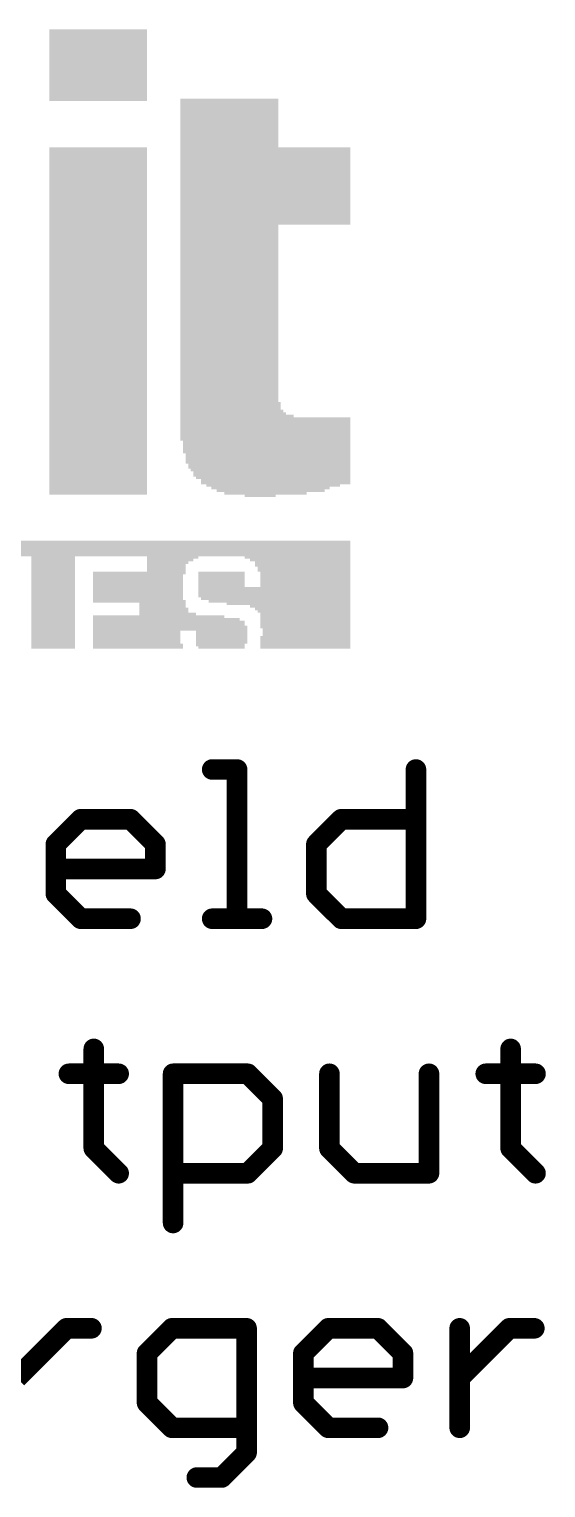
# Model space of a CAD drawing. Extents: x -18.7 to 68.6, y -5.3 to 63.6.
# Drawn here: x 47.19 to 52.29, y 18.75 to 33.16 of the extents above; entities that cross this region are included whole.
import ezdxf

# ---------------------------------------------------------------- set-up
doc = ezdxf.new("R2010")
doc.units = 0
doc.layers.add('21', color=40, linetype='CONTINUOUS')

# ---------------------------------------------------------------- blocks, each defined once
blk = doc.blocks.new('RECT')
blk.add_solid([(-0.5, -0.5), (0.5, -0.5), (-0.5, 0.5), (0.5, 0.5)])

msp = doc.modelspace()

# ---------------------------------------------------------------- linework, layer by layer
at = {"layer": '21', "const_width": 0.2032}
for points in [[(48.9921, 25.8458), (49.2379, 25.8458)], [(49.2379, 25.8458), (49.2379, 24.3713)], [(51.0042, 25.8458), (51.0042, 24.3713)], [(47.4485, 25.1085), (47.6943, 25.3543)], [(47.6943, 25.3543), (48.1858, 25.3543)], [(48.1858, 25.3543), (48.4315, 25.1085)], [(50.0212, 25.1085), (50.2669, 25.3543)], [(50.2669, 25.3543), (51.0042, 25.3543)], [(47.4485, 24.617), (47.4485, 25.1085)], [(48.4315, 25.1085), (48.4315, 24.8628)], [(50.0212, 24.617), (50.0212, 25.1085)], [(48.4315, 24.8628), (47.4485, 24.8628)], [(47.6943, 24.3713), (47.4485, 24.617)], [(50.2669, 24.3713), (50.0212, 24.617)], [(48.1858, 24.3713), (47.6943, 24.3713)], [(48.9921, 24.3713), (49.4836, 24.3713)], [(51.0042, 24.3713), (50.2669, 24.3713)], [(47.8229, 23.0854), (47.8229, 22.1024)], [(51.9392, 23.0854), (51.9392, 22.1024)], [(47.5772, 22.8397), (48.0686, 22.8397)], [(48.6062, 21.3652), (48.6062, 22.8397)], [(48.6062, 22.8397), (49.3435, 22.8397)], [(49.3435, 22.8397), (49.5892, 22.5939)], [(50.1498, 22.8397), (50.1498, 22.1024)], [(51.1328, 21.8567), (51.1328, 22.8397)], [(51.6934, 22.8397), (52.1849, 22.8397)], [(49.5892, 22.5939), (49.5892, 22.1024)], [(47.8229, 22.1024), (48.0686, 21.8567)], [(49.5892, 22.1024), (49.3435, 21.8567)], [(50.1498, 22.1024), (50.3956, 21.8567)], [(51.9392, 22.1024), (52.1849, 21.8567)], [(49.3435, 21.8567), (48.6062, 21.8567)], [(50.3956, 21.8567), (51.1328, 21.8567)], [(47.0626, 19.8336), (47.5541, 20.3251)], [(47.5541, 20.3251), (47.7998, 20.3251)], [(48.5947, 20.3251), (48.349, 20.0793)], [(49.3319, 20.3251), (48.5947, 20.3251)], [(49.3319, 19.0964), (49.3319, 20.3251)], [(49.8926, 20.0793), (50.1383, 20.3251)], [(50.1383, 20.3251), (50.6298, 20.3251)], [(50.6298, 20.3251), (50.8755, 20.0793)], [(51.4362, 19.3421), (51.4362, 20.3251)], [(51.4362, 19.8336), (51.9277, 20.3251)], [(51.9277, 20.3251), (52.1734, 20.3251)], [(48.349, 20.0793), (48.349, 19.5878)], [(49.8926, 19.5878), (49.8926, 20.0793)], [(50.8755, 20.0793), (50.8755, 19.8336)], [(50.8755, 19.8336), (49.8926, 19.8336)], [(48.349, 19.5878), (48.5947, 19.3421)], [(50.1383, 19.3421), (49.8926, 19.5878)], [(48.5947, 19.3421), (49.3319, 19.3421)], [(50.6298, 19.3421), (50.1383, 19.3421)], [(49.0862, 18.8506), (49.3319, 19.0964)], [(48.8404, 18.8506), (49.0862, 18.8506)]]:
    msp.add_lwpolyline(points, dxfattribs=at)
at = {"layer": '21', "const_width": 0.1016}
for points in [[(48.9921, 25.8966, 1), (48.9921, 25.795)], [(49.2887, 25.8458, 1), (49.1871, 25.8458)], [(49.2379, 25.795, 1), (49.2379, 25.8966)], [(51.055, 25.8458, 1), (50.9534, 25.8458)], [(47.6943, 25.4051, 1), (47.6943, 25.3035)], [(47.7302, 25.3184, 1), (47.6583, 25.3902)], [(48.2217, 25.3902, 1), (48.1498, 25.3184)], [(48.1858, 25.3035, 1), (48.1858, 25.4051)], [(50.2669, 25.4051, 1), (50.2669, 25.3035)], [(50.3029, 25.3184, 1), (50.231, 25.3902)], [(51.0042, 25.3035, 1), (51.0042, 25.4051)], [(47.4993, 25.1085, 1), (47.3977, 25.1085)], [(47.4126, 25.1444, 1), (47.4844, 25.0726)], [(48.4823, 25.1085, 1), (48.3807, 25.1085)], [(48.3956, 25.0726, 1), (48.4674, 25.1444)], [(50.072, 25.1085, 1), (49.9704, 25.1085)], [(49.9853, 25.1444, 1), (50.0571, 25.0726)], [(47.4485, 24.9136, 1), (47.4485, 24.812)], [(48.4315, 24.812, 1), (48.4315, 24.9136)], [(48.3807, 24.8628, 1), (48.4823, 24.8628)], [(47.4844, 24.653, 1), (47.4126, 24.5811)], [(47.3977, 24.617, 1), (47.4993, 24.617)], [(50.0571, 24.653, 1), (49.9853, 24.5811)], [(49.9704, 24.617, 1), (50.072, 24.617)], [(47.6943, 24.4221, 1), (47.6943, 24.3205)], [(47.6583, 24.3354, 1), (47.7302, 24.4072)], [(48.1858, 24.3205, 1), (48.1858, 24.4221)], [(48.9921, 24.4221, 1), (48.9921, 24.3205)], [(49.1871, 24.3713, 1), (49.2887, 24.3713)], [(49.4836, 24.3205, 1), (49.4836, 24.4221)], [(50.2669, 24.4221, 1), (50.2669, 24.3205)], [(50.231, 24.3354, 1), (50.3029, 24.4072)], [(50.9534, 24.3713, 1), (51.055, 24.3713)], [(51.0042, 24.3205, 1), (51.0042, 24.4221)], [(47.8737, 23.0854, 1), (47.7721, 23.0854)], [(51.99, 23.0854, 1), (51.8884, 23.0854)], [(47.5772, 22.8905, 1), (47.5772, 22.7889)], [(48.0686, 22.7889, 1), (48.0686, 22.8905)], [(48.657, 22.8397, 1), (48.5554, 22.8397)], [(48.6062, 22.8905, 1), (48.6062, 22.7889)], [(49.3794, 22.8756, 1), (49.3075, 22.8038)], [(49.3435, 22.7889, 1), (49.3435, 22.8905)], [(50.2006, 22.8397, 1), (50.099, 22.8397)], [(51.1836, 22.8397, 1), (51.082, 22.8397)], [(51.6934, 22.8905, 1), (51.6934, 22.7889)], [(52.1849, 22.7889, 1), (52.1849, 22.8905)], [(49.64, 22.5939, 1), (49.5384, 22.5939)], [(49.5533, 22.558, 1), (49.6251, 22.6298)], [(47.8588, 22.1384, 1), (47.787, 22.0665)], [(49.6251, 22.0665, 1), (49.5533, 22.1384)], [(50.1858, 22.1384, 1), (50.1139, 22.0665)], [(51.9751, 22.1384, 1), (51.9033, 22.0665)], [(47.7721, 22.1024, 1), (47.8737, 22.1024)], [(49.5384, 22.1024, 1), (49.64, 22.1024)], [(50.099, 22.1024, 1), (50.2006, 22.1024)], [(51.8884, 22.1024, 1), (51.99, 22.1024)], [(48.0327, 21.8208, 1), (48.1046, 21.8926)], [(48.6062, 21.9075, 1), (48.6062, 21.8059)], [(49.3075, 21.8926, 1), (49.3794, 21.8208)], [(49.3435, 21.8059, 1), (49.3435, 21.9075)], [(50.3956, 21.9075, 1), (50.3956, 21.8059)], [(50.3597, 21.8208, 1), (50.4315, 21.8926)], [(51.082, 21.8567, 1), (51.1836, 21.8567)], [(51.1328, 21.8059, 1), (51.1328, 21.9075)], [(52.149, 21.8208, 1), (52.2208, 21.8926)], [(48.5554, 21.3652, 1), (48.657, 21.3652)], [(47.5541, 20.3759, 1), (47.5541, 20.2743)], [(47.59, 20.2892, 1), (47.5182, 20.361)], [(47.7998, 20.2743, 1), (47.7998, 20.3759)], [(48.5947, 20.3759, 1), (48.5947, 20.2743)], [(48.6306, 20.2892, 1), (48.5588, 20.361)], [(49.3827, 20.3251, 1), (49.2811, 20.3251)], [(49.3319, 20.2743, 1), (49.3319, 20.3759)], [(50.1383, 20.3759, 1), (50.1383, 20.2743)], [(50.1742, 20.2892, 1), (50.1024, 20.361)], [(50.6657, 20.361, 1), (50.5939, 20.2892)], [(50.6298, 20.2743, 1), (50.6298, 20.3759)], [(51.487, 20.3251, 1), (51.3854, 20.3251)], [(51.9277, 20.3759, 1), (51.9277, 20.2743)], [(51.9636, 20.2892, 1), (51.8917, 20.361)], [(52.1734, 20.2743, 1), (52.1734, 20.3759)], [(48.3998, 20.0793, 1), (48.2982, 20.0793)], [(49.9434, 20.0793, 1), (49.8418, 20.0793)], [(50.9263, 20.0793, 1), (50.8247, 20.0793)], [(48.313, 20.1152, 1), (48.3849, 20.0434)], [(49.8566, 20.1152, 1), (49.9285, 20.0434)], [(50.8396, 20.0434, 1), (50.9115, 20.1152)], [(49.8926, 19.8844, 1), (49.8926, 19.7828)], [(50.8755, 19.7828, 1), (50.8755, 19.8844)], [(51.4003, 19.8695, 1), (51.4721, 19.7977)], [(50.8247, 19.8336, 1), (50.9263, 19.8336)], [(48.3849, 19.6238, 1), (48.313, 19.5519)], [(48.2982, 19.5878, 1), (48.3998, 19.5878)], [(49.9285, 19.6238, 1), (49.8566, 19.5519)], [(49.8418, 19.5878, 1), (49.9434, 19.5878)], [(48.5947, 19.3929, 1), (48.5947, 19.2913)], [(48.5588, 19.3062, 1), (48.6306, 19.378)], [(49.3319, 19.2913, 1), (49.3319, 19.3929)], [(50.1383, 19.3929, 1), (50.1383, 19.2913)], [(50.1024, 19.3062, 1), (50.1742, 19.378)], [(50.6298, 19.2913, 1), (50.6298, 19.3929)], [(51.3854, 19.3421, 1), (51.487, 19.3421)], [(49.3679, 19.0604, 1), (49.296, 19.1323)], [(49.2811, 19.0964, 1), (49.3827, 19.0964)], [(48.8404, 18.9014, 1), (48.8404, 18.7998)], [(49.0503, 18.8865, 1), (49.1221, 18.8147)], [(49.0862, 18.7998, 1), (49.0862, 18.9014)]]:
    msp.add_lwpolyline(points, format="xyb", dxfattribs=at)

# ---------------------------------------------------------------- block references
at = {"layer": '21', "yscale": 0.0254}
for p, xscale in [((47.8663, 33.147), 0.9652), ((47.8663, 33.1216), 0.9652), ((47.8663, 33.0962), 0.9652), ((47.8663, 33.0708), 0.9652), ((47.8663, 33.0454), 0.9652), ((47.8663, 33.02), 0.9652), ((47.8663, 32.9946), 0.9652), ((47.8663, 32.9692), 0.9652), ((47.8663, 32.9438), 0.9652), ((47.8663, 32.9184), 0.9652), ((47.8663, 32.893), 0.9652), ((47.8663, 32.8676), 0.9652), ((47.8663, 32.8422), 0.9652), ((47.8663, 32.8168), 0.9652), ((47.8663, 32.7914), 0.9652), ((47.8663, 32.766), 0.9652), ((47.8663, 32.7406), 0.9652), ((47.8663, 32.7152), 0.9652), ((47.8663, 32.6898), 0.9652), ((47.8663, 32.6644), 0.9652), ((47.8663, 32.639), 0.9652), ((47.8663, 32.6136), 0.9652), ((47.8663, 32.5882), 0.9652), ((47.8663, 32.5628), 0.9652), ((47.8663, 32.5374), 0.9652), ((47.8663, 32.512), 0.9652), ((47.8663, 32.4866), 0.9652), ((47.8663, 32.4612), 0.9652), ((49.1617, 32.4612), 0.9652), ((49.1617, 32.4358), 0.9652), ((49.1617, 32.4104), 0.9652), ((49.1617, 32.385), 0.9652), ((49.1617, 32.3596), 0.9652), ((49.1617, 32.3342), 0.9652), ((49.1617, 32.3088), 0.9652), ((49.1617, 32.2834), 0.9652), ((49.1617, 32.258), 0.9652), ((49.1617, 32.2326), 0.9652), ((49.1617, 32.2072), 0.9652), ((49.1617, 32.1818), 0.9652), ((49.1617, 32.1564), 0.9652), ((49.1617, 32.131), 0.9652), ((49.1617, 32.1056), 0.9652), ((49.1617, 32.0802), 0.9652), ((49.1617, 32.0548), 0.9652), ((49.1617, 32.0294), 0.9652), ((49.1617, 32.004), 0.9652), ((47.8663, 31.9786), 0.9652), ((47.8663, 31.9532), 0.9652), ((47.8663, 31.9278), 0.9652), ((47.8663, 31.9024), 0.9652), ((47.8663, 31.877), 0.9652), ((47.8663, 31.8516), 0.9652), ((49.5173, 31.9786), 1.6764), ((49.5173, 31.9532), 1.6764), ((49.5173, 31.9278), 1.6764), ((49.5173, 31.9024), 1.6764), ((49.5173, 31.877), 1.6764), ((49.5173, 31.8516), 1.6764), ((47.8663, 31.8262), 0.9652), ((47.8663, 31.8008), 0.9652), ((47.8663, 31.7754), 0.9652), ((47.8663, 31.75), 0.9652), ((47.8663, 31.7246), 0.9652), ((47.8663, 31.6992), 0.9652), ((49.5173, 31.8262), 1.6764), ((49.5173, 31.8008), 1.6764), ((49.5173, 31.7754), 1.6764), ((49.5173, 31.75), 1.6764), ((49.5173, 31.7246), 1.6764), ((49.5173, 31.6992), 1.6764), ((47.8663, 31.6738), 0.9652), ((47.8663, 31.6484), 0.9652), ((47.8663, 31.623), 0.9652), ((47.8663, 31.5976), 0.9652), ((47.8663, 31.5722), 0.9652), ((47.8663, 31.5468), 0.9652), ((49.5173, 31.6738), 1.6764), ((49.5173, 31.6484), 1.6764), ((49.5173, 31.623), 1.6764), ((49.5173, 31.5976), 1.6764), ((49.5173, 31.5722), 1.6764), ((49.5173, 31.5468), 1.6764), ((47.8663, 31.5214), 0.9652), ((47.8663, 31.496), 0.9652), ((47.8663, 31.4706), 0.9652), ((47.8663, 31.4452), 0.9652), ((47.8663, 31.4198), 0.9652), ((49.5173, 31.5214), 1.6764), ((49.5173, 31.496), 1.6764), ((49.5173, 31.4706), 1.6764), ((49.5173, 31.4452), 1.6764), ((49.5173, 31.4198), 1.6764), ((47.8663, 31.3944), 0.9652), ((47.8663, 31.369), 0.9652), ((47.8663, 31.3436), 0.9652), ((47.8663, 31.3182), 0.9652), ((47.8663, 31.2928), 0.9652), ((47.8663, 31.2674), 0.9652), ((49.5173, 31.3944), 1.6764), ((49.5173, 31.369), 1.6764), ((49.5173, 31.3436), 1.6764), ((49.5173, 31.3182), 1.6764), ((49.5173, 31.2928), 1.6764), ((49.5173, 31.2674), 1.6764), ((47.8663, 31.242), 0.9652), ((47.8663, 31.2166), 0.9652), ((47.8663, 31.1912), 0.9652), ((47.8663, 31.1658), 0.9652), ((47.8663, 31.1404), 0.9652), ((47.8663, 31.115), 0.9652), ((49.5173, 31.242), 1.6764), ((49.1617, 31.2166), 0.9652), ((49.1617, 31.1912), 0.9652), ((49.1617, 31.1658), 0.9652), ((49.1617, 31.1404), 0.9652), ((49.1617, 31.115), 0.9652), ((47.8663, 31.0896), 0.9652), ((47.8663, 31.0642), 0.9652), ((47.8663, 31.0388), 0.9652), ((47.8663, 31.0134), 0.9652), ((47.8663, 30.988), 0.9652), ((49.1617, 31.0896), 0.9652), ((49.1617, 31.0642), 0.9652), ((49.1617, 31.0388), 0.9652), ((49.1617, 31.0134), 0.9652), ((49.1617, 30.988), 0.9652), ((47.8663, 30.9626), 0.9652), ((47.8663, 30.9372), 0.9652), ((47.8663, 30.9118), 0.9652), ((47.8663, 30.8864), 0.9652), ((47.8663, 30.861), 0.9652), ((47.8663, 30.8356), 0.9652), ((49.1617, 30.9626), 0.9652), ((49.1617, 30.9372), 0.9652), ((49.1617, 30.9118), 0.9652), ((49.1617, 30.8864), 0.9652), ((49.1617, 30.861), 0.9652), ((49.1617, 30.8356), 0.9652), ((47.8663, 30.8102), 0.9652), ((47.8663, 30.7848), 0.9652), ((47.8663, 30.7594), 0.9652), ((47.8663, 30.734), 0.9652), ((47.8663, 30.7086), 0.9652), ((47.8663, 30.6832), 0.9652), ((49.1617, 30.8102), 0.9652), ((49.1617, 30.7848), 0.9652), ((49.1617, 30.7594), 0.9652), ((49.1617, 30.734), 0.9652), ((49.1617, 30.7086), 0.9652), ((49.1617, 30.6832), 0.9652), ((47.8663, 30.6578), 0.9652), ((47.8663, 30.6324), 0.9652), ((47.8663, 30.607), 0.9652), ((47.8663, 30.5816), 0.9652), ((47.8663, 30.5562), 0.9652), ((49.1617, 30.6578), 0.9652), ((49.1617, 30.6324), 0.9652), ((49.1617, 30.607), 0.9652), ((49.1617, 30.5816), 0.9652), ((49.1617, 30.5562), 0.9652), ((47.8663, 30.5308), 0.9652), ((47.8663, 30.5054), 0.9652), ((47.8663, 30.48), 0.9652), ((47.8663, 30.4546), 0.9652), ((47.8663, 30.4292), 0.9652), ((47.8663, 30.4038), 0.9652), ((49.1617, 30.5308), 0.9652), ((49.1617, 30.5054), 0.9652), ((49.1617, 30.48), 0.9652), ((49.1617, 30.4546), 0.9652), ((49.1617, 30.4292), 0.9652), ((49.1617, 30.4038), 0.9652), ((47.8663, 30.3784), 0.9652), ((47.8663, 30.353), 0.9652), ((47.8663, 30.3276), 0.9652), ((47.8663, 30.3022), 0.9652), ((47.8663, 30.2768), 0.9652), ((47.8663, 30.2514), 0.9652), ((49.1617, 30.3784), 0.9652), ((49.1617, 30.353), 0.9652), ((49.1617, 30.3276), 0.9652), ((49.1617, 30.3022), 0.9652), ((49.1617, 30.2768), 0.9652), ((49.1617, 30.2514), 0.9652), ((47.8663, 30.226), 0.9652), ((47.8663, 30.2006), 0.9652), ((47.8663, 30.1752), 0.9652), ((47.8663, 30.1498), 0.9652), ((47.8663, 30.1244), 0.9652), ((49.1617, 30.226), 0.9652), ((49.1617, 30.2006), 0.9652), ((49.1617, 30.1752), 0.9652), ((49.1617, 30.1498), 0.9652), ((49.1617, 30.1244), 0.9652), ((47.8663, 30.099), 0.9652), ((47.8663, 30.0736), 0.9652), ((47.8663, 30.0482), 0.9652), ((47.8663, 30.0228), 0.9652), ((47.8663, 29.9974), 0.9652), ((47.8663, 29.972), 0.9652), ((49.1617, 30.099), 0.9652), ((49.1617, 30.0736), 0.9652), ((49.1617, 30.0482), 0.9652), ((49.1617, 30.0228), 0.9652), ((49.1617, 29.9974), 0.9652), ((49.1617, 29.972), 0.9652), ((47.8663, 29.9466), 0.9652), ((47.8663, 29.9212), 0.9652), ((47.8663, 29.8958), 0.9652), ((47.8663, 29.8704), 0.9652), ((47.8663, 29.845), 0.9652), ((47.8663, 29.8196), 0.9652), ((49.1617, 29.9466), 0.9652), ((49.1617, 29.9212), 0.9652), ((49.1617, 29.8958), 0.9652), ((49.1617, 29.8704), 0.9652), ((49.1617, 29.845), 0.9652), ((49.1617, 29.8196), 0.9652), ((47.8663, 29.7942), 0.9652), ((47.8663, 29.7688), 0.9652), ((47.8663, 29.7434), 0.9652), ((47.8663, 29.718), 0.9652), ((47.8663, 29.6926), 0.9652), ((49.1617, 29.7942), 0.9652), ((49.1617, 29.7688), 0.9652), ((49.1617, 29.7434), 0.9652), ((49.1617, 29.718), 0.9652), ((49.1617, 29.6926), 0.9652), ((47.8663, 29.6672), 0.9652), ((47.8663, 29.6418), 0.9652), ((47.8663, 29.6164), 0.9652), ((47.8663, 29.591), 0.9652), ((47.8663, 29.5656), 0.9652), ((47.8663, 29.5402), 0.9652), ((49.1617, 29.6672), 0.9652), ((49.1617, 29.6418), 0.9652), ((49.1617, 29.6164), 0.9652), ((49.1617, 29.591), 0.9652), ((49.1617, 29.5656), 0.9652), ((49.1617, 29.5402), 0.9652), ((47.8663, 29.5148), 0.9652), ((47.8663, 29.4894), 0.9652), ((47.8663, 29.464), 0.9652), ((47.8663, 29.4386), 0.9652), ((47.8663, 29.4132), 0.9652), ((47.8663, 29.3878), 0.9652), ((49.1617, 29.5148), 0.9652), ((49.1617, 29.4894), 0.9652), ((49.1744, 29.464), 0.9906), ((49.1744, 29.4386), 0.9906), ((49.1744, 29.4132), 0.9906), ((49.1871, 29.3878), 1.016), ((47.8663, 29.3624), 0.9652), ((47.8663, 29.337), 0.9652), ((47.8663, 29.3116), 0.9652), ((47.8663, 29.2862), 0.9652), ((47.8663, 29.2608), 0.9652), ((49.1998, 29.3624), 1.0414), ((49.2379, 29.337), 1.1176), ((49.5173, 29.3116), 1.6764), ((49.5173, 29.2862), 1.6764), ((49.5173, 29.2608), 1.6764), ((47.8663, 29.2354), 0.9652), ((47.8663, 29.21), 0.9652), ((47.8663, 29.1846), 0.9652), ((47.8663, 29.1592), 0.9652), ((47.8663, 29.1338), 0.9652), ((47.8663, 29.1084), 0.9652), ((49.5173, 29.2354), 1.6764), ((49.5173, 29.21), 1.6764), ((49.5173, 29.1846), 1.6764), ((49.5173, 29.1592), 1.6764), ((49.5173, 29.1338), 1.6764), ((49.5173, 29.1084), 1.6764), ((47.8663, 29.083), 0.9652), ((47.8663, 29.0576), 0.9652), ((47.8663, 29.0322), 0.9652), ((47.8663, 29.0068), 0.9652), ((47.8663, 28.9814), 0.9652), ((47.8663, 28.956), 0.9652), ((49.53, 29.083), 1.651), ((49.53, 29.0576), 1.651), ((49.53, 29.0322), 1.651), ((49.53, 29.0068), 1.651), ((49.53, 28.9814), 1.651), ((49.5427, 28.956), 1.6256), ((47.8663, 28.9306), 0.9652), ((47.8663, 28.9052), 0.9652), ((47.8663, 28.8798), 0.9652), ((47.8663, 28.8544), 0.9652), ((47.8663, 28.829), 0.9652), ((49.5427, 28.9306), 1.6256), ((49.5427, 28.9052), 1.6256), ((49.5427, 28.8798), 1.6256), ((49.5554, 28.8544), 1.6002), ((49.5554, 28.829), 1.6002), ((47.8663, 28.8036), 0.9652), ((47.8663, 28.7782), 0.9652), ((47.8663, 28.7528), 0.9652), ((47.8663, 28.7274), 0.9652), ((47.8663, 28.702), 0.9652), ((47.8663, 28.6766), 0.9652), ((49.5681, 28.8036), 1.5748), ((49.5808, 28.7782), 1.5494), ((49.5808, 28.7528), 1.5494), ((49.5935, 28.7274), 1.524), ((49.6189, 28.702), 1.4732), ((49.6189, 28.6766), 1.4732), ((47.8663, 28.6512), 0.9652), ((47.8663, 28.6258), 0.9652), ((47.8663, 28.6004), 0.9652), ((47.8663, 28.575), 0.9652), ((49.5935, 28.6512), 1.3208), ((49.5681, 28.6258), 1.1684), ((49.5681, 28.6004), 1.0668), ((49.5173, 28.575), 0.8128), ((49.4665, 28.5496), 0.3048), ((39.751, 28.0924), 21.209), ((39.751, 28.067), 21.209), ((39.751, 28.0416), 21.209), ((39.751, 28.0162), 21.209), ((39.751, 27.9908), 21.209), ((39.751, 27.9654), 21.209), ((47.4218, 27.94), 0.4318), ((47.4218, 27.9146), 0.4318), ((47.4218, 27.8892), 0.4318), ((47.4218, 27.8638), 0.4318), ((47.4218, 27.8384), 0.4318), ((47.4218, 27.813), 0.4318), ((48.6029, 27.94), 0.508), ((48.5775, 27.9146), 0.4572), ((48.5521, 27.8892), 0.4064), ((48.5394, 27.8638), 0.381), ((48.5394, 27.8384), 0.381), ((48.5394, 27.813), 0.381), ((49.8348, 27.94), 1.0414), ((49.8602, 27.9146), 0.9906), ((49.8856, 27.8892), 0.9398), ((49.8856, 27.8638), 0.9398), ((49.8983, 27.8384), 0.9144), ((49.8983, 27.813), 0.9144), ((47.4218, 27.7876), 0.4318), ((47.4218, 27.7622), 0.4318), ((47.4218, 27.7368), 0.4318), ((47.4218, 27.7114), 0.4318), ((47.4218, 27.686), 0.4318), ((47.4218, 27.6606), 0.4318), ((48.2727, 27.7876), 0.9144), ((48.26, 27.7622), 0.889), ((48.26, 27.7368), 0.889), ((48.26, 27.7114), 0.889), ((48.26, 27.686), 0.889), ((48.26, 27.6606), 0.889), ((49.0855, 27.7876), 0.4572), ((49.0855, 27.7622), 0.4572), ((49.0855, 27.7368), 0.4572), ((49.0855, 27.7114), 0.4572), ((49.0855, 27.686), 0.4572), ((49.0855, 27.6606), 0.4572), ((49.911, 27.7876), 0.889), ((49.911, 27.7622), 0.889), ((49.911, 27.7368), 0.889), ((49.911, 27.7114), 0.889), ((49.911, 27.686), 0.889), ((49.911, 27.6606), 0.889), ((47.4218, 27.6352), 0.4318), ((47.4218, 27.6098), 0.4318), ((47.4218, 27.5844), 0.4318), ((47.4218, 27.559), 0.4318), ((47.4218, 27.5336), 0.4318), ((48.26, 27.6352), 0.889), ((48.26, 27.6098), 0.889), ((48.26, 27.5844), 0.889), ((48.26, 27.559), 0.889), ((48.26, 27.5336), 0.889), ((49.6062, 27.6352), 1.4986), ((49.6062, 27.6098), 1.4986), ((49.6062, 27.5844), 1.4986), ((49.6062, 27.559), 1.4986), ((49.6189, 27.5336), 1.4732), ((47.4218, 27.5082), 0.4318), ((47.4218, 27.4828), 0.4318), ((47.4218, 27.4574), 0.4318), ((47.4218, 27.432), 0.4318), ((47.4218, 27.4066), 0.4318), ((47.4218, 27.3812), 0.4318), ((48.2727, 27.5082), 0.9144), ((48.5013, 27.4828), 0.4572), ((48.5013, 27.4574), 0.4572), ((48.514, 27.432), 0.4826), ((48.514, 27.4066), 0.4826), ((48.5521, 27.3812), 0.5588), ((49.657, 27.5082), 1.397), ((49.7459, 27.4828), 1.2192), ((49.8602, 27.4574), 0.9906), ((49.8856, 27.432), 0.9398), ((49.8983, 27.4066), 0.9144), ((49.911, 27.3812), 0.889), ((47.4218, 27.3558), 0.4318), ((47.4218, 27.3304), 0.4318), ((47.4218, 27.305), 0.4318), ((47.4218, 27.2796), 0.4318), ((47.4218, 27.2542), 0.4318), ((47.4218, 27.2288), 0.4318), ((48.4632, 27.3558), 1.2954), ((48.5394, 27.3304), 1.4478), ((48.5648, 27.305), 1.4986), ((48.5648, 27.2796), 1.4986), ((48.5775, 27.2542), 1.524), ((48.5775, 27.2288), 1.524), ((49.911, 27.3558), 0.889), ((49.911, 27.3304), 0.889), ((49.911, 27.305), 0.889), ((49.911, 27.2796), 0.889), ((49.911, 27.2542), 0.889), ((49.9237, 27.2288), 0.8636), ((47.4218, 27.2034), 0.4318), ((47.4218, 27.178), 0.4318), ((47.4218, 27.1526), 0.4318), ((47.4218, 27.1272), 0.4318), ((47.4218, 27.1018), 0.4318), ((48.2473, 27.2034), 0.8636), ((48.2473, 27.178), 0.8636), ((48.2473, 27.1526), 0.8636), ((48.2473, 27.1272), 0.8636), ((48.2473, 27.1018), 0.8636), ((49.0855, 27.2034), 0.508), ((49.0855, 27.178), 0.508), ((49.0855, 27.1526), 0.508), ((49.0855, 27.1272), 0.508), ((49.0855, 27.1018), 0.508), ((49.911, 27.1526), 0.889), ((49.911, 27.1272), 0.889), ((49.911, 27.1018), 0.889), ((49.9237, 27.2034), 0.8636), ((49.9237, 27.178), 0.8636), ((47.4218, 27.0764), 0.4318), ((47.4218, 27.051), 0.4318), ((48.26, 27.0764), 0.889), ((48.26, 27.051), 0.889), ((49.0728, 27.0764), 0.4826), ((49.0855, 27.051), 0.4572), ((49.911, 27.0764), 0.889), ((49.911, 27.051), 0.889)]:
    msp.add_blockref('RECT', p, dxfattribs=dict(at, xscale=xscale))

doc.saveas('drawing.dxf')
